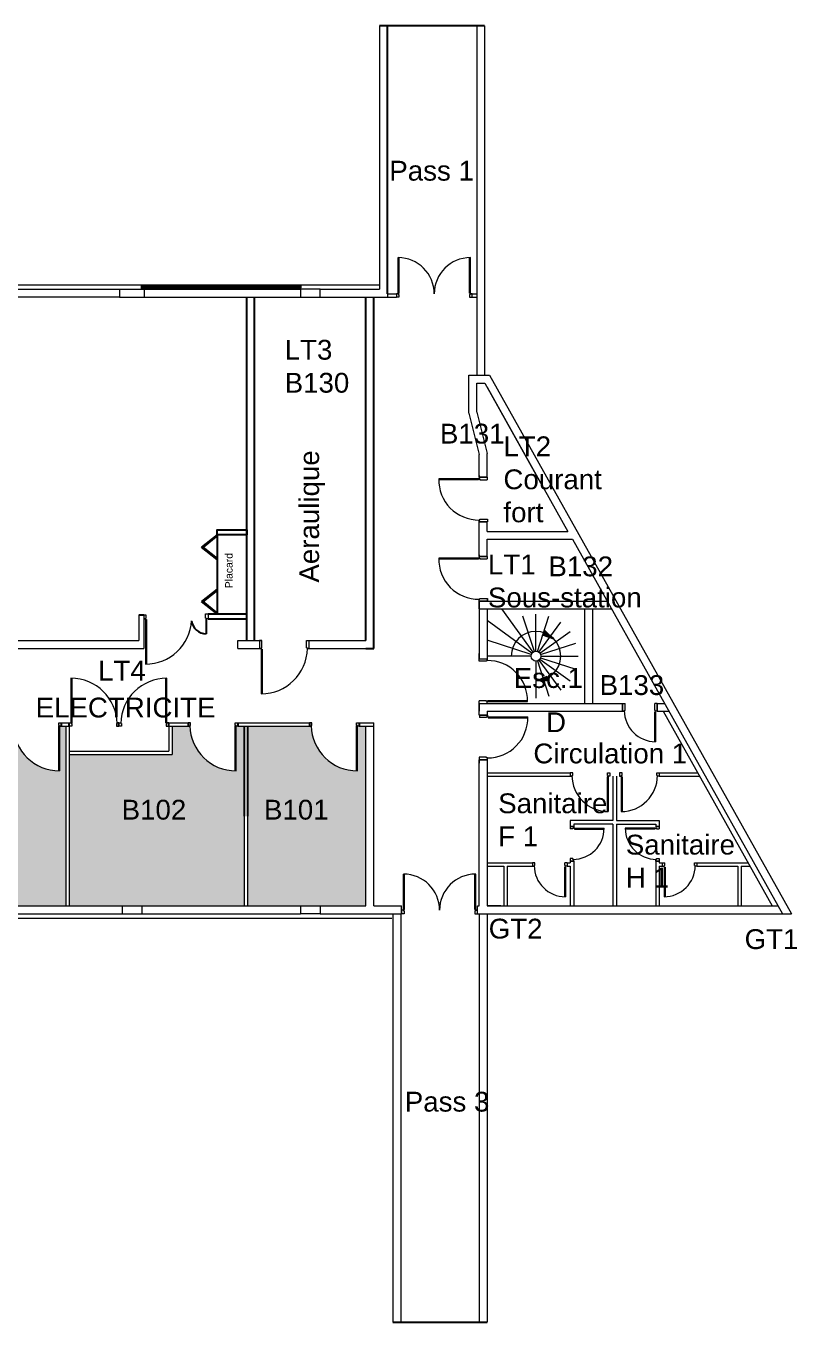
# Model space of a CAD drawing. Header units: millimetres. Extents: x 2006 to 2122, y 764 to 933.
# Drawn here: x 2077.24 to 2092.82, y 805.71 to 831.89 of the extents above; entities that cross this region are included whole.
import ezdxf

# ---------------------------------------------------------------- set-up
doc = ezdxf.new("R2010")
doc.units = ezdxf.units.MM
doc.linetypes.add('CACHE', pattern=[0.375, 0.25, -0.125])
for name, color, linetype in [('B14_ Cloisonnement créé', 6, 'Continuous'), ('B14_Cloisonnement existant', 4, 'Continuous'), ('B14_Maçonnerie Existante', 5, 'Continuous'), ('B14_Menuiseries intérieures', 251, 'Continuous'), ('B14_Menuiseries intérieures existantes', 251, 'Continuous'), ('Nom. Circulation', 1, 'Continuous'), ('Nom. Texte', 250, 'Continuous'), ('SUN', 2, 'Continuous')]:
    doc.layers.add(name, color=color, linetype=linetype)
doc.styles.add('ARIAL', font='arial.ttf')
doc.styles.get("Standard").update_dxf_attribs({"font": 'arial.ttf'})

msp = doc.modelspace()

# ---------------------------------------------------------------- hatches: boundary and pattern name
at = {"layer": 'B14_Maçonnerie Existante', "lineweight": 9}
for points in [[(2087.905, 819.504), (2087.672, 819.585), (2087.719, 819.675)], [(2087.543, 818.658), (2087.77, 818.754), (2087.796, 818.655)]]:
    msp.add_hatch(color=256, dxfattribs=at).paths.add_polyline_path(points)
at = {"layer": 'SUN'}
h = msp.add_hatch(color=256, dxfattribs=at)
h.dxf.hatch_style = 1
h.paths.add_polyline_path([(2048.227, 815.922), (2048.297, 815.922), (2048.297, 815.907, 0.396437), (2049.196, 816.818), (2048.297, 816.818), (2048.227, 816.826), (2048.227, 816.876), (2048.227, 817.741), (2048.091, 817.741), (2048.091, 816.841, -0.403422), (2047.158, 817.741), (2047.123, 817.741), (2045.862, 817.741), (2045.862, 814.117), (2046.787, 814.117), (2047.187, 814.117), (2048.227, 814.117)])
h.paths.add_polyline_path([(2051.827, 817.741), (2051.691, 817.741), (2051.691, 816.841, -0.403422), (2050.758, 817.741), (2050.723, 817.741), (2048.297, 817.741), (2048.297, 816.841), (2049.197, 816.841, -0.403422), (2048.297, 815.907), (2048.297, 815.872), (2048.297, 814.117), (2050.387, 814.117), (2050.787, 814.117), (2051.827, 814.117)])
h.paths.add_polyline_path([(2055.352, 817.741), (2055.216, 817.741), (2055.216, 816.841, -0.403422), (2054.283, 817.741), (2054.248, 817.741), (2051.897, 817.741), (2051.897, 814.117), (2053.987, 814.117), (2054.387, 814.117), (2055.352, 814.117)])
h.paths.add_polyline_path([(2058.952, 817.741), (2058.816, 817.741), (2058.816, 816.841, -0.403422), (2057.883, 817.741), (2057.848, 817.741), (2055.422, 817.741), (2055.422, 814.117), (2057.562, 814.117), (2058.012, 814.117), (2058.952, 814.117)])
h.paths.add_polyline_path([(2063.752, 817.741), (2063.616, 817.741), (2063.616, 816.841, -0.403422), (2062.683, 817.741), (2062.648, 817.741), (2059.022, 817.741), (2059.022, 814.117), (2061.187, 814.117), (2061.587, 814.117), (2063.752, 814.117)])
h.paths.add_polyline_path([(2066.152, 817.741), (2066.016, 817.741), (2066.016, 816.841, -0.403422), (2065.083, 817.741), (2065.048, 817.741), (2063.822, 817.741), (2063.822, 814.117), (2064.787, 814.117), (2065.187, 814.117), (2066.023, 814.117), (2066.152, 814.117)])
h.paths.add_polyline_path([(2069.827, 817.741), (2069.691, 817.741), (2069.691, 816.841, -0.403422), (2068.758, 817.741), (2068.723, 817.741), (2066.222, 817.741), (2066.222, 814.117), (2068.387, 814.117), (2068.787, 814.117), (2069.827, 814.117)])
h.paths.add_polyline_path([(2074.457, 816.741), (2073.057, 816.741), (2073.057, 817.741), (2072.956, 817.741), (2072.956, 816.841, -0.403422), (2072.023, 817.741), (2071.988, 817.741), (2069.897, 817.741), (2069.897, 814.117), (2071.987, 814.117), (2072.387, 814.117), (2074.457, 814.117)])
h.paths.add_polyline_path([(2078.057, 817.741), (2077.921, 817.741), (2077.921, 816.841, -0.403422), (2076.988, 817.741), (2076.953, 817.741), (2074.527, 817.741), (2074.527, 814.117), (2075.587, 814.117), (2075.987, 814.117), (2078.057, 814.117)])
h.paths.add_polyline_path([(2081.657, 815.925), (2081.657, 817.741), (2081.522, 817.741), (2081.486, 817.741), (2081.486, 816.841, -0.403422), (2080.553, 817.741), (2080.518, 817.741), (2080.197, 817.741), (2080.197, 817.171), (2078.127, 817.171), (2078.127, 814.117), (2079.187, 814.117), (2079.587, 814.117), (2081.657, 814.117)])
h.paths.add_polyline_path([(2084.107, 817.741), (2083.972, 817.741), (2083.936, 817.741), (2083.936, 816.841, -0.403422), (2083.003, 817.741), (2082.968, 817.741), (2081.727, 817.741), (2081.727, 815.925), (2081.727, 814.117), (2082.787, 814.117), (2083.187, 814.117), (2084.107, 814.117)])
h.paths.add_polyline_path([(2046.106, 815.637), (2047.611, 815.637), (2047.611, 816.461), (2046.106, 816.461)], flags=24)
h.paths.add_polyline_path([(2049.564, 815.637), (2051.069, 815.637), (2051.069, 816.461), (2049.564, 816.461)], flags=24)
h.paths.add_polyline_path([(2052.393, 815.637), (2053.898, 815.637), (2053.898, 816.461), (2052.393, 816.461)], flags=24)
h.paths.add_polyline_path([(2055.972, 815.637), (2057.477, 815.637), (2057.477, 816.461), (2055.972, 816.461)], flags=24)
h.paths.add_polyline_path([(2060.34, 815.637), (2061.845, 815.637), (2061.845, 816.461), (2060.34, 816.461)], flags=24)
h.paths.add_polyline_path([(2064.186, 815.637), (2065.691, 815.637), (2065.691, 816.461), (2064.186, 816.461)], flags=24)
h.paths.add_polyline_path([(2067.192, 815.637), (2068.697, 815.637), (2068.697, 816.461), (2067.192, 816.461)], flags=24)
h.paths.add_polyline_path([(2071.639, 815.637), (2073.144, 815.637), (2073.144, 816.461), (2071.639, 816.461)], flags=24)
h.paths.add_polyline_path([(2074.832, 815.637), (2076.337, 815.637), (2076.337, 816.461), (2074.832, 816.461)], flags=24)
h.paths.add_polyline_path([(2079.036, 815.637), (2080.541, 815.637), (2080.541, 816.461), (2079.036, 816.461)], flags=24)
h.paths.add_polyline_path([(2081.91, 815.637), (2083.415, 815.637), (2083.415, 816.461), (2081.91, 816.461)], flags=24)

# ---------------------------------------------------------------- linework, layer by layer
at = {"layer": 'B14_ Cloisonnement créé', "lineweight": 9}
for p, q in [((2088.305, 815.719), (2088.235, 815.719)), ((2088.235, 815.719), (2088.305, 815.719)), ((2088.305, 815.719), (2088.235, 815.719)), ((2088.305, 815.719), (2088.235, 815.719))]:
    msp.add_line(p, q, dxfattribs=at)
at = {"layer": 'B14_Cloisonnement existant', "lineweight": 9}
for p, q in [((2084.547, 826.477), (2084.724, 826.477)), ((2086.254, 826.477), (2086.347, 826.477)), ((2084.547, 826.407), (2084.724, 826.407)), ((2086.254, 826.407), (2086.347, 826.407)), ((2090.112, 818.045), (2092.315, 814.117)), ((2077.907, 817.811), (2078.12, 817.811)), ((2080.127, 817.811), (2080.518, 817.811)), ((2081.507, 817.811), (2082.968, 817.811)), ((2083.957, 817.811), (2084.267, 817.811)), ((2077.922, 817.741), (2078.12, 817.741)), ((2078.057, 814.117), (2078.057, 817.741)), ((2078.127, 814.117), (2078.127, 817.741)), ((2080.127, 817.741), (2080.127, 817.241)), ((2080.127, 817.741), (2080.536, 817.741)), ((2080.197, 817.741), (2080.197, 817.171)), ((2081.522, 817.741), (2082.968, 817.741)), ((2083.972, 817.741), (2084.267, 817.741)), ((2078.127, 817.241), (2080.127, 817.241)), ((2078.127, 817.171), (2080.197, 817.171)), ((2086.556, 816.804), (2088.235, 816.804)), ((2086.556, 816.734), (2088.235, 816.734)), ((2089.098, 816.734), (2089.098, 815.837)), ((2089.168, 816.734), (2089.168, 815.837)), ((2090.031, 816.804), (2090.807, 816.804)), ((2090.031, 816.734), (2090.847, 816.734)), ((2081.657, 814.117), (2081.657, 815.925)), ((2081.727, 814.117), (2081.727, 815.925)), ((2089.098, 815.837), (2088.235, 815.837)), ((2088.235, 815.837), (2088.235, 815.767)), ((2088.235, 815.767), (2088.235, 815.719)), ((2089.098, 815.767), (2088.305, 815.767)), ((2088.305, 815.767), (2088.305, 815.719)), ((2089.098, 815.767), (2089.098, 814.117)), ((2089.168, 815.837), (2090.031, 815.837)), ((2089.168, 815.767), (2089.168, 814.117)), ((2089.168, 815.767), (2089.961, 815.767)), ((2089.961, 815.767), (2089.961, 815.719)), ((2090.031, 815.837), (2090.031, 815.767)), ((2090.031, 815.767), (2090.031, 815.719)), ((2086.556, 814.984), (2087.473, 814.984)), ((2086.556, 814.914), (2086.892, 814.914)), ((2086.892, 814.914), (2086.892, 814.117)), ((2086.962, 814.914), (2087.473, 814.914)), ((2086.962, 814.914), (2086.962, 814.117)), ((2088.173, 814.984), (2088.235, 814.984)), ((2088.173, 814.914), (2088.235, 814.914)), ((2088.235, 815.019), (2088.235, 814.984)), ((2088.235, 814.914), (2088.235, 814.117)), ((2088.305, 815.019), (2088.305, 814.117)), ((2089.961, 815.019), (2089.961, 814.117)), ((2090.031, 815.019), (2090.031, 814.984)), ((2090.031, 814.984), (2090.094, 814.984)), ((2090.031, 814.914), (2090.031, 814.117)), ((2090.031, 814.914), (2090.094, 814.914)), ((2090.794, 814.984), (2091.828, 814.984)), ((2090.794, 814.914), (2091.617, 814.914)), ((2091.617, 814.914), (2091.617, 814.117)), ((2091.687, 814.914), (2091.868, 814.914)), ((2091.687, 814.914), (2091.687, 814.117))]:
    msp.add_line(p, q, dxfattribs=at)
at = {"layer": 'B14_Cloisonnement existant'}
for p, q in [((2081.703, 819.471), (2081.703, 826.407)), ((2081.863, 819.471), (2081.863, 826.407)), ((2084.107, 819.471), (2084.107, 826.407)), ((2084.267, 819.311), (2084.267, 826.407)), ((2079.622, 819.986), (2079.522, 819.986)), ((2080.921, 820.011), (2081.703, 820.011)), ((2080.921, 819.911), (2081.703, 819.911)), ((2084.107, 819.311), (2084.267, 819.311))]:
    msp.add_line(p, q, dxfattribs=at)
at = {"layer": 'B14_Cloisonnement existant', "lineweight": 9, "ltscale": 7}
for p, q in [((2079.522, 819.986), (2079.522, 819.471)), ((2079.622, 819.986), (2079.622, 819.311))]:
    msp.add_line(p, q, dxfattribs=at)
at = {"layer": 'B14_Cloisonnement existant', "ltscale": 0.1}
for p, q in [((2081.657, 815.925), (2081.657, 817.741)), ((2081.727, 815.925), (2081.727, 817.741))]:
    msp.add_line(p, q, dxfattribs=at)
msp.add_lwpolyline([(2081.703, 821.611), (2081.103, 821.611), (2081.103, 821.711), (2081.703, 821.711)], close=True, dxfattribs=at)
at = {"layer": 'B14_Maçonnerie Existante', "lineweight": 9}
for p, q in [((2084.387, 831.886), (2084.387, 826.567)), ((2084.547, 831.886), (2084.547, 826.407)), ((2086.347, 831.886), (2086.347, 824.833)), ((2086.507, 831.886), (2086.507, 824.833)), ((2079.137, 826.567), (2079.637, 826.567)), ((2083.187, 826.567), (2084.387, 826.567)), ((2079.137, 826.407), (2079.637, 826.407)), ((2083.187, 826.407), (2084.547, 826.407)), ((2084.107, 821.271), (2084.107, 826.407)), ((2084.107, 826.407), (2084.267, 826.407)), ((2084.267, 821.271), (2084.267, 826.407)), ((2086.189, 824.833), (2086.603, 824.833)), ((2086.189, 824.065), (2086.189, 824.833)), ((2086.349, 824.085), (2086.349, 824.673)), ((2086.349, 824.673), (2086.509, 824.673)), ((2086.189, 824.065), (2086.396, 823.229)), ((2086.349, 824.085), (2086.556, 823.248)), ((2086.396, 822.772), (2086.396, 823.229)), ((2086.556, 822.772), (2086.556, 823.248)), ((2086.396, 822.772), (2086.396, 822.808)), ((2086.396, 822.808), (2086.396, 822.772)), ((2086.396, 822.772), (2086.556, 822.772)), ((2086.396, 821.171), (2086.396, 821.872)), ((2086.396, 821.171), (2086.396, 821.872)), ((2086.396, 821.872), (2086.556, 821.872)), ((2086.556, 821.678), (2086.556, 821.872)), ((2086.556, 821.678), (2088.189, 821.678)), ((2086.556, 821.171), (2086.556, 821.518)), ((2086.556, 821.518), (2088.279, 821.518)), ((2086.396, 821.171), (2086.396, 821.207)), ((2086.396, 821.207), (2086.396, 821.171)), ((2086.396, 821.171), (2086.556, 821.171)), ((2086.396, 820.271), (2088.978, 820.271)), ((2086.396, 820.271), (2086.396, 820.111)), ((2086.396, 820.271), (2086.556, 820.271)), ((2086.396, 820.111), (2086.396, 820.271)), ((2086.396, 820.111), (2089.068, 820.111)), ((2086.396, 820.111), (2086.396, 819.105)), ((2086.556, 820.111), (2086.556, 819.105)), ((2086.556, 820.111), (2086.556, 819.105)), ((2087.462, 819.217), (2086.556, 819.875)), ((2087.484, 819.239), (2086.851, 820.111)), ((2088.53, 818.205), (2088.53, 820.111)), ((2088.69, 818.205), (2088.69, 820.111)), ((2087.672, 819.585), (2087.719, 819.675)), ((2087.719, 819.675), (2087.905, 819.504)), ((2070.772, 819.471), (2079.522, 819.471)), ((2081.522, 819.311), (2081.522, 819.471)), ((2081.522, 819.471), (2082.01, 819.471)), ((2082.91, 819.471), (2084.107, 819.471)), ((2087.448, 819.189), (2086.556, 819.479)), ((2087.905, 819.504), (2087.672, 819.585)), ((2070.772, 819.311), (2079.622, 819.311)), ((2081.522, 819.311), (2081.995, 819.311)), ((2082.925, 819.311), (2084.107, 819.311)), ((2086.396, 819.105), (2086.396, 819.211)), ((2086.396, 819.105), (2086.556, 819.105)), ((2087.443, 819.158), (2086.556, 819.158)), ((2087.543, 818.658), (2087.77, 818.754)), ((2087.796, 818.655), (2087.543, 818.658)), ((2087.77, 818.754), (2087.796, 818.655)), ((2086.396, 818.205), (2089.292, 818.205)), ((2086.396, 817.967), (2086.396, 818.205)), ((2086.396, 818.205), (2086.396, 818.045)), ((2086.556, 818.205), (2088.117, 818.205)), ((2086.556, 818.045), (2089.292, 818.045)), ((2086.556, 818.045), (2086.556, 817.967)), ((2089.089, 818.045), (2089.292, 818.045)), ((2089.279, 818.205), (2089.292, 818.205)), ((2089.292, 818.205), (2089.292, 818.045)), ((2089.992, 818.045), (2089.992, 818.205)), ((2089.992, 818.205), (2089.992, 818.045)), ((2089.992, 818.205), (2090.136, 818.205)), ((2089.992, 818.045), (2089.992, 818.115)), ((2089.992, 818.045), (2090.226, 818.045)), ((2084.267, 814.117), (2084.267, 817.811)), ((2086.556, 817.967), (2086.396, 817.967)), ((2084.107, 814.117), (2084.107, 817.741)), ((2086.396, 814.117), (2086.396, 817.067)), ((2086.556, 817.067), (2086.396, 817.067)), ((2086.396, 817.067), (2086.556, 817.067)), ((2086.556, 817.067), (2086.556, 814.117)), ((2088.235, 816.804), (2088.235, 816.734)), ((2089.035, 816.804), (2089.035, 816.734)), ((2089.231, 816.804), (2089.231, 816.734)), ((2090.031, 816.804), (2090.031, 816.734)), ((2089.961, 815.719), (2090.031, 815.719)), ((2087.473, 814.984), (2087.473, 814.914)), ((2088.173, 814.984), (2088.173, 814.914)), ((2088.235, 815.019), (2088.305, 815.019)), ((2089.961, 815.019), (2090.031, 815.019)), ((2090.094, 814.984), (2090.094, 814.914)), ((2090.794, 814.984), (2090.794, 814.914)), ((2079.187, 814.117), (2079.187, 813.957)), ((2079.187, 814.117), (2079.587, 814.117)), ((2079.587, 814.117), (2079.587, 813.957)), ((2082.787, 814.117), (2082.787, 813.957)), ((2082.787, 814.117), (2083.187, 814.117)), ((2083.187, 814.117), (2083.187, 813.957)), ((2084.267, 814.117), (2084.796, 814.117)), ((2084.796, 814.117), (2084.831, 814.117)), ((2084.831, 813.957), (2084.831, 814.117)), ((2086.361, 813.957), (2086.361, 814.117)), ((2086.361, 814.117), (2086.396, 814.117)), ((2086.556, 814.117), (2092.429, 814.117)), ((2086.587, 814.117), (2086.556, 814.117)), ((2086.837, 814.117), (2086.587, 814.117)), ((2089.098, 814.117), (2089.168, 814.117)), ((2079.187, 813.957), (2079.587, 813.957)), ((2083.187, 813.957), (2082.787, 813.957)), ((2084.107, 813.957), (2084.796, 813.957)), ((2084.654, 813.947), (2084.654, 805.709)), ((2084.796, 813.957), (2084.831, 813.957)), ((2084.814, 813.957), (2084.814, 805.709)), ((2086.361, 813.957), (2086.396, 813.957)), ((2086.396, 813.957), (2086.837, 813.957)), ((2086.396, 813.947), (2086.396, 805.709)), ((2086.556, 813.957), (2092.703, 813.957)), ((2086.556, 813.957), (2086.556, 805.709))]:
    msp.add_line(p, q, dxfattribs=at)
at = {"layer": 'B14_Maçonnerie Existante'}
for p, q in [((2086.507, 831.886), (2084.387, 831.886)), ((2084.547, 826.477), (2084.547, 831.886)), ((2079.587, 826.567), (2079.587, 826.657)), ((2080.647, 826.647), (2079.637, 826.647)), ((2080.647, 826.622), (2079.637, 826.622)), ((2080.647, 826.597), (2079.637, 826.597)), ((2080.697, 826.647), (2081.677, 826.647)), ((2080.697, 826.622), (2081.677, 826.622)), ((2080.697, 826.597), (2081.677, 826.597)), ((2082.737, 826.647), (2081.727, 826.647)), ((2082.737, 826.622), (2081.727, 826.622)), ((2082.737, 826.597), (2081.727, 826.597)), ((2082.787, 826.567), (2082.787, 826.657)), ((2084.654, 805.709), (2086.556, 805.709))]:
    msp.add_line(p, q, dxfattribs=at)
at = {"layer": 'B14_Maçonnerie Existante', "lineweight": 9, "ltscale": 10}
for p, q in [((2072.107, 826.657), (2084.387, 826.657)), ((2076.037, 826.567), (2079.137, 826.567)), ((2079.637, 826.567), (2082.787, 826.567)), ((2079.137, 826.407), (2076.037, 826.407)), ((2079.637, 826.407), (2082.787, 826.407)), ((2086.509, 824.673), (2087.671, 822.601)), ((2086.556, 824.589), (2088.189, 821.678)), ((2086.603, 824.833), (2092.703, 813.957)), ((2088.279, 821.518), (2092.519, 813.957))]:
    msp.add_line(p, q, dxfattribs=at)
at = {"layer": 'B14_Maçonnerie Existante', "linetype": 'CACHE', "lineweight": 9, "ltscale": 3}
for p, q in [((2087.512, 819.253), (2087.233, 820.111)), ((2087.543, 819.258), (2087.543, 820.111)), ((2087.574, 819.253), (2087.853, 820.111)), ((2087.602, 819.239), (2088.235, 820.111)), ((2087.624, 819.217), (2088.53, 819.875)), ((2087.638, 819.189), (2088.53, 819.479)), ((2087.624, 819.099), (2088.53, 818.441)), ((2087.638, 819.127), (2088.53, 818.838)), ((2087.643, 819.158), (2088.53, 819.158)), ((2087.643, 819.158), (2088.53, 819.158)), ((2087.543, 819.058), (2087.543, 818.205)), ((2087.574, 819.063), (2087.853, 818.205)), ((2087.602, 819.077), (2088.235, 818.205))]:
    msp.add_line(p, q, dxfattribs=at)
at = {"layer": 'B14_Maçonnerie Existante', "lineweight": 9, "ltscale": 7}
for p, q in [((2075.987, 814.117), (2079.187, 814.117)), ((2079.587, 814.117), (2082.787, 814.117)), ((2083.187, 814.117), (2084.107, 814.117)), ((2013.732, 813.867), (2084.636, 813.867)), ((2075.987, 813.957), (2079.187, 813.957)), ((2079.587, 813.957), (2082.787, 813.957)), ((2083.187, 813.957), (2084.107, 813.957))]:
    msp.add_line(p, q, dxfattribs=at)
at = {"layer": 'B14_Maçonnerie Existante', "lineweight": 9}
for points in [[(2079.137, 826.567), (2079.137, 826.407)], [(2079.637, 826.407), (2079.637, 826.567)]]:
    msp.add_lwpolyline(points, dxfattribs=at)
at = {"layer": 'B14_Maçonnerie Existante'}
for points in [[(2079.587, 826.647), (2079.637, 826.647), (2079.637, 826.597), (2079.587, 826.597)], [(2080.647, 826.647), (2080.697, 826.647), (2080.697, 826.597), (2080.647, 826.597)], [(2081.677, 826.647), (2081.727, 826.647), (2081.727, 826.597), (2081.677, 826.597)], [(2082.737, 826.647), (2082.787, 826.647), (2082.787, 826.597), (2082.737, 826.597)]]:
    msp.add_lwpolyline(points, close=True, dxfattribs=at)
at = {"layer": 'B14_Maçonnerie Existante', "lineweight": 9}
msp.add_lwpolyline([(2082.787, 826.407), (2083.187, 826.407), (2083.187, 826.567), (2082.787, 826.567)], close=True, dxfattribs=at)
msp.add_circle((2087.543, 819.158), 0.1, dxfattribs=at)
msp.add_arc((2087.543, 819.158), 0.5, 270, 180, dxfattribs=at)
for p in [(2087.78, 819.598), (2087.699, 818.671)]:
    msp.add_point(p, dxfattribs=at)
at = {"layer": 'B14_Menuiseries intérieures', "ltscale": 0.1}
for p, q in [((2081.103, 821.611), (2080.79, 821.362)), ((2081.116, 821.595), (2080.822, 821.362)), ((2081.103, 821.611), (2081.103, 820.011)), ((2081.103, 821.112), (2080.79, 821.362)), ((2081.116, 821.128), (2080.822, 821.362)), ((2081.103, 820.509), (2080.79, 820.26)), ((2081.116, 820.494), (2080.822, 820.26)), ((2081.103, 820.011), (2080.79, 820.26)), ((2081.116, 820.026), (2080.822, 820.26))]:
    msp.add_line(p, q, dxfattribs=at)
at = {"layer": 'B14_Menuiseries intérieures', "color": 8, "lineweight": 9}
for p, q in [((2086.381, 821.116), (2085.58, 821.116)), ((2086.381, 821.136), (2085.581, 821.136)), ((2086.381, 821.136), (2086.381, 821.116)), ((2086.396, 821.171), (2086.396, 821.136)), ((2086.556, 821.171), (2086.396, 821.171)), ((2086.396, 821.136), (2086.411, 821.136)), ((2086.411, 821.136), (2086.411, 821.121)), ((2086.411, 821.121), (2086.556, 821.121)), ((2086.556, 821.171), (2086.556, 821.121)), ((2086.396, 820.306), (2086.411, 820.306)), ((2086.396, 820.271), (2086.396, 820.306)), ((2086.562, 820.271), (2086.396, 820.271)), ((2086.411, 820.306), (2086.411, 820.321)), ((2086.411, 820.321), (2086.562, 820.321)), ((2086.562, 820.321), (2086.562, 820.271)), ((2089.292, 818.205), (2089.342, 818.205)), ((2089.292, 818.205), (2089.292, 818.045)), ((2089.292, 818.045), (2089.292, 818.205)), ((2089.292, 818.045), (2089.327, 818.045)), ((2089.327, 818.06), (2089.342, 818.06)), ((2089.327, 818.045), (2089.327, 818.06)), ((2089.342, 818.06), (2089.342, 818.205)), ((2089.942, 818.06), (2089.942, 818.205)), ((2089.992, 818.205), (2089.942, 818.205)), ((2089.957, 818.06), (2089.942, 818.06)), ((2089.957, 818.045), (2089.957, 818.06)), ((2089.992, 818.045), (2089.957, 818.045)), ((2089.992, 818.205), (2089.992, 818.045)), ((2089.992, 818.045), (2089.992, 818.205)), ((2086.402, 817.967), (2086.562, 817.967)), ((2086.402, 817.967), (2086.402, 817.917)), ((2086.547, 817.917), (2086.402, 817.917)), ((2086.547, 817.932), (2086.547, 817.917)), ((2086.562, 817.932), (2086.547, 817.932)), ((2086.562, 817.967), (2086.562, 817.932)), ((2086.577, 817.931), (2087.378, 817.931)), ((2086.577, 817.931), (2086.577, 817.911)), ((2086.577, 817.911), (2087.378, 817.911)), ((2089.937, 818.03), (2089.937, 817.431)), ((2089.957, 818.03), (2089.937, 818.03)), ((2089.957, 818.03), (2089.957, 817.43)), ((2086.396, 817.117), (2086.396, 817.067)), ((2086.547, 817.117), (2086.396, 817.117)), ((2086.396, 817.067), (2086.562, 817.067)), ((2086.547, 817.102), (2086.547, 817.117)), ((2086.562, 817.102), (2086.547, 817.102)), ((2086.562, 817.067), (2086.562, 817.102)), ((2088.235, 815.719), (2088.235, 815.669)), ((2088.305, 815.684), (2088.29, 815.684)), ((2088.29, 815.684), (2088.29, 815.669)), ((2088.305, 815.719), (2088.305, 815.684)), ((2088.32, 815.684), (2088.92, 815.684)), ((2088.32, 815.684), (2088.32, 815.664)), ((2089.946, 815.684), (2089.346, 815.684)), ((2089.946, 815.684), (2089.946, 815.664)), ((2089.961, 815.719), (2090.031, 815.719)), ((2089.961, 815.719), (2090.031, 815.719)), ((2089.961, 815.719), (2089.961, 815.684)), ((2089.961, 815.684), (2089.976, 815.684)), ((2089.976, 815.684), (2089.976, 815.669)), ((2090.031, 815.719), (2090.031, 815.669)), ((2088.29, 815.669), (2088.235, 815.669)), ((2088.32, 815.664), (2088.92, 815.664)), ((2089.946, 815.664), (2089.346, 815.664)), ((2089.976, 815.669), (2090.031, 815.669)), ((2087.523, 814.984), (2087.473, 814.984)), ((2087.473, 814.984), (2087.473, 814.914)), ((2087.473, 814.914), (2087.508, 814.914)), ((2087.508, 814.914), (2087.508, 814.929)), ((2087.508, 814.929), (2087.523, 814.929)), ((2087.523, 814.929), (2087.523, 814.984)), ((2088.117, 814.899), (2088.117, 814.299)), ((2088.137, 814.899), (2088.117, 814.899)), ((2088.173, 814.984), (2088.123, 814.984)), ((2088.123, 814.929), (2088.123, 814.984)), ((2088.138, 814.929), (2088.123, 814.929)), ((2088.137, 814.899), (2088.137, 814.299)), ((2088.138, 814.914), (2088.138, 814.929)), ((2088.173, 814.914), (2088.138, 814.914)), ((2088.173, 814.984), (2088.173, 814.914)), ((2088.235, 815.069), (2088.235, 815.019)), ((2088.29, 815.069), (2088.235, 815.069)), ((2088.305, 815.019), (2088.235, 815.019)), ((2088.235, 815.019), (2088.305, 815.019)), ((2088.29, 815.054), (2088.29, 815.069)), ((2088.305, 815.054), (2088.29, 815.054)), ((2088.305, 815.019), (2088.305, 815.054)), ((2089.961, 815.054), (2089.976, 815.054)), ((2089.961, 815.019), (2089.961, 815.054)), ((2089.961, 815.019), (2090.031, 815.019)), ((2090.031, 815.019), (2089.961, 815.019)), ((2089.976, 815.054), (2089.976, 815.069)), ((2089.976, 815.069), (2090.031, 815.069)), ((2090.031, 815.069), (2090.031, 815.019)), ((2090.094, 814.984), (2090.144, 814.984)), ((2090.094, 814.984), (2090.094, 814.914)), ((2090.094, 814.914), (2090.129, 814.914)), ((2090.129, 814.929), (2090.144, 814.929)), ((2090.129, 814.914), (2090.129, 814.929)), ((2090.129, 814.899), (2090.149, 814.899)), ((2090.129, 814.899), (2090.129, 814.299)), ((2090.144, 814.929), (2090.144, 814.984)), ((2090.149, 814.899), (2090.149, 814.299)), ((2090.744, 814.929), (2090.744, 814.984)), ((2090.744, 814.984), (2090.794, 814.984)), ((2090.759, 814.929), (2090.744, 814.929)), ((2090.759, 814.914), (2090.759, 814.929)), ((2090.794, 814.914), (2090.759, 814.914)), ((2090.794, 814.984), (2090.794, 814.914))]:
    msp.add_line(p, q, dxfattribs=at)
at = {"layer": 'B14_Menuiseries intérieures', "lineweight": 9}
for p, q in [((2079.622, 819.986), (2079.622, 819.851)), ((2080.921, 820.011), (2080.921, 819.911)), ((2081.96, 819.471), (2081.96, 819.311)), ((2082.96, 819.471), (2082.96, 819.311)), ((2082.96, 819.471), (2082.96, 819.311)), ((2086.396, 817.067), (2086.396, 816.997)), ((2086.396, 816.997), (2086.396, 817.067))]:
    msp.add_line(p, q, dxfattribs=at)
at = {"layer": 'B14_Menuiseries intérieures', "lineweight": 9, "ltscale": 7}
for p, q in [((2079.672, 819.986), (2079.622, 819.986)), ((2079.622, 819.911), (2079.657, 819.911)), ((2079.657, 819.926), (2079.672, 819.926)), ((2079.657, 819.911), (2079.657, 819.926)), ((2079.657, 819.896), (2079.657, 818.996)), ((2079.657, 819.896), (2079.679, 819.896)), ((2079.672, 819.926), (2079.672, 819.986)), ((2079.679, 819.896), (2079.679, 818.996)), ((2080.871, 820.011), (2080.921, 820.011)), ((2080.871, 819.926), (2080.871, 820.011)), ((2080.886, 819.926), (2080.871, 819.926)), ((2080.886, 819.911), (2080.886, 819.926)), ((2080.921, 819.911), (2080.886, 819.911)), ((2082.01, 819.471), (2081.96, 819.471)), ((2081.96, 819.471), (2081.96, 819.311)), ((2082.01, 819.326), (2082.01, 819.471)), ((2082.91, 819.471), (2082.96, 819.471)), ((2082.91, 819.326), (2082.91, 819.471)), ((2081.96, 819.311), (2081.995, 819.311)), ((2081.995, 819.326), (2082.01, 819.326)), ((2081.995, 819.311), (2081.995, 819.326)), ((2081.995, 819.296), (2081.995, 818.396)), ((2081.995, 819.296), (2082.017, 819.296)), ((2082.017, 819.296), (2082.017, 818.396)), ((2082.925, 819.326), (2082.91, 819.326)), ((2082.925, 819.311), (2082.925, 819.326)), ((2082.96, 819.311), (2082.925, 819.311)), ((2078.155, 817.811), (2078.155, 818.711)), ((2078.177, 817.811), (2078.177, 818.711)), ((2080.069, 817.811), (2080.069, 818.711)), ((2080.091, 817.811), (2080.091, 818.711)), ((2077.907, 817.811), (2077.957, 817.811)), ((2077.907, 817.756), (2077.907, 817.811)), ((2078.12, 817.811), (2078.155, 817.811)), ((2078.155, 817.811), (2078.177, 817.811)), ((2078.155, 817.811), (2078.155, 817.796)), ((2078.155, 817.796), (2078.17, 817.796)), ((2078.17, 817.796), (2078.17, 817.741)), ((2079.073, 817.796), (2079.073, 817.741)), ((2079.088, 817.796), (2079.073, 817.796)), ((2079.123, 817.811), (2079.088, 817.811)), ((2079.088, 817.811), (2079.088, 817.796)), ((2079.123, 817.811), (2079.158, 817.811)), ((2079.158, 817.811), (2079.158, 817.796)), ((2079.158, 817.796), (2079.173, 817.796)), ((2079.173, 817.796), (2079.173, 817.741)), ((2080.091, 817.811), (2080.069, 817.811)), ((2080.077, 817.796), (2080.077, 817.741)), ((2080.092, 817.796), (2080.077, 817.796)), ((2080.127, 817.811), (2080.092, 817.811)), ((2080.092, 817.811), (2080.092, 817.796)), ((2080.568, 817.811), (2080.518, 817.811)), ((2080.568, 817.756), (2080.568, 817.811)), ((2081.472, 817.811), (2081.522, 817.811)), ((2081.472, 817.756), (2081.472, 817.811)), ((2083.018, 817.811), (2082.968, 817.811)), ((2083.018, 817.756), (2083.018, 817.811)), ((2083.922, 817.811), (2083.972, 817.811)), ((2083.922, 817.756), (2083.922, 817.811)), ((2077.899, 817.741), (2077.899, 816.841)), ((2077.921, 817.741), (2077.899, 817.741)), ((2077.922, 817.756), (2077.907, 817.756)), ((2077.921, 817.741), (2077.921, 816.841)), ((2077.922, 817.741), (2077.922, 817.756)), ((2077.957, 817.741), (2077.922, 817.741)), ((2078.17, 817.741), (2078.12, 817.741)), ((2079.073, 817.741), (2079.123, 817.741)), ((2079.173, 817.741), (2079.123, 817.741)), ((2080.077, 817.741), (2080.127, 817.741)), ((2080.518, 817.741), (2080.553, 817.741)), ((2080.553, 817.741), (2080.553, 817.756)), ((2080.553, 817.756), (2080.568, 817.756)), ((2081.464, 817.741), (2081.464, 816.841)), ((2081.486, 817.741), (2081.464, 817.741)), ((2081.487, 817.756), (2081.472, 817.756)), ((2081.486, 817.741), (2081.486, 816.841)), ((2081.487, 817.741), (2081.487, 817.756)), ((2081.522, 817.741), (2081.487, 817.741)), ((2082.968, 817.741), (2083.003, 817.741)), ((2083.003, 817.741), (2083.003, 817.756)), ((2083.003, 817.756), (2083.018, 817.756)), ((2083.914, 817.741), (2083.914, 816.841)), ((2083.936, 817.741), (2083.914, 817.741)), ((2083.937, 817.756), (2083.922, 817.756)), ((2083.936, 817.741), (2083.936, 816.841)), ((2083.937, 817.741), (2083.937, 817.756)), ((2083.972, 817.741), (2083.937, 817.741))]:
    msp.add_line(p, q, dxfattribs=at)
at = {"layer": 'B14_Menuiseries intérieures'}
for p, q in [((2080.886, 819.911), (2080.886, 819.611)), ((2077.957, 817.811), (2077.957, 817.741)), ((2078.12, 817.741), (2078.12, 817.811)), ((2079.123, 817.741), (2079.123, 817.811)), ((2079.123, 817.741), (2079.123, 817.811)), ((2080.127, 817.741), (2080.127, 817.811)), ((2080.518, 817.811), (2080.518, 817.741)), ((2081.522, 817.811), (2081.522, 817.741)), ((2082.968, 817.811), (2082.968, 817.741)), ((2083.972, 817.811), (2083.972, 817.741))]:
    msp.add_line(p, q, dxfattribs=at)
at = {"layer": 'B14_Menuiseries intérieures', "color": 8, "lineweight": 9, "ltscale": 7}
for p, q in [((2088.235, 816.804), (2088.235, 816.734)), ((2088.285, 816.804), (2088.235, 816.804)), ((2088.235, 816.734), (2088.27, 816.734)), ((2088.27, 816.749), (2088.285, 816.749)), ((2088.27, 816.734), (2088.27, 816.749)), ((2088.285, 816.749), (2088.285, 816.804)), ((2088.985, 816.804), (2089.035, 816.804)), ((2088.985, 816.749), (2088.985, 816.804)), ((2089, 816.749), (2088.985, 816.749)), ((2089, 816.734), (2089, 816.749)), ((2089.035, 816.734), (2089, 816.734)), ((2089.035, 816.804), (2089.035, 816.734)), ((2089.231, 816.804), (2089.231, 816.734)), ((2089.281, 816.804), (2089.231, 816.804)), ((2089.231, 816.734), (2089.266, 816.734)), ((2089.266, 816.734), (2089.266, 816.749)), ((2089.266, 816.749), (2089.281, 816.749)), ((2089.281, 816.749), (2089.281, 816.804)), ((2089.981, 816.804), (2090.031, 816.804)), ((2089.981, 816.749), (2089.981, 816.804)), ((2089.996, 816.749), (2089.981, 816.749)), ((2089.996, 816.734), (2089.996, 816.749)), ((2090.031, 816.734), (2089.996, 816.734)), ((2090.031, 816.804), (2090.031, 816.734)), ((2088.98, 816.719), (2088.98, 816.02)), ((2089, 816.719), (2088.98, 816.719)), ((2089, 816.719), (2089, 816.019)), ((2089.266, 816.719), (2089.286, 816.719)), ((2089.266, 816.719), (2089.266, 816.019)), ((2089.286, 816.719), (2089.286, 816.02))]:
    msp.add_line(p, q, dxfattribs=at)
at = {"layer": 'B14_Menuiseries intérieures', "color": 8, "lineweight": 9}
for centre, radius, start, end in [((2086.389, 821.115), 0.809, 178.5337, 270.4961), ((2086.381, 821.116), 0, 270, 0), ((2086.411, 821.121), 0, 270, 0), ((2089.957, 818.06), 0.63, 180, 269.9842), ((2089.942, 818.06), 0, 90, 180), ((2086.547, 817.917), 0, 180, 270), ((2086.569, 817.911), 0.809, 269.5039, 1.4663), ((2086.577, 817.911), 0, 180, 270), ((2089.937, 818.03), 0, 90, 180), ((2088.29, 815.684), 0.63, 270, 359.9842), ((2089.976, 815.684), 0.63, 180.0158, 270), ((2088.29, 815.669), 0, 180, 270), ((2088.32, 815.664), 0, 180, 270), ((2089.946, 815.664), 0, 270, 0), ((2089.976, 815.669), 0, 270, 0), ((2088.138, 814.929), 0.63, 180, 269.9842), ((2088.117, 814.899), 0, 90, 180), ((2088.123, 814.929), 0, 90, 180), ((2090.129, 814.929), 0.63, 270.0158, 0), ((2090.144, 814.929), 0, 0, 90), ((2090.149, 814.899), 0, 0, 90)]:
    msp.add_arc(centre, radius, start, end, dxfattribs=at)
at = {"layer": 'B14_Menuiseries intérieures', "lineweight": 9}
for centre, start, end in [((2079.657, 819.93), 270.012, 356.5018), ((2081.994, 819.33), 270.0204, 358.8294), ((2078.154, 817.777), 1.3194, 89.9773), ((2080.092, 817.777), 90.0227, 178.6806), ((2077.922, 817.775), 181.3194, 269.9773), ((2081.487, 817.775), 181.3194, 269.9773), ((2083.937, 817.775), 181.3194, 269.9773)]:
    msp.add_arc(centre, 0.934, start, end, dxfattribs=at)
at = {"layer": 'B14_Menuiseries intérieures', "lineweight": 9, "ltscale": 7}
for centre, start, end in [((2079.672, 819.926), 0, 90), ((2079.679, 819.896), 0, 90), ((2082.01, 819.326), 0, 90), ((2082.017, 819.296), 0, 90), ((2078.17, 817.796), 270, 360), ((2078.177, 817.811), 270, 360), ((2080.069, 817.811), 180, 270), ((2080.077, 817.796), 180, 270), ((2077.899, 817.741), 90, 180), ((2077.907, 817.756), 90, 180), ((2081.464, 817.741), 90, 180), ((2081.472, 817.756), 90, 180), ((2083.914, 817.741), 90, 180), ((2083.922, 817.756), 90, 180)]:
    msp.add_arc(centre, 0, start, end, dxfattribs=at)
at = {"layer": 'B14_Menuiseries intérieures'}
msp.add_arc((2080.886, 819.911), 0.3, 187.3202, 270.0259, dxfattribs=at)
at = {"layer": 'B14_Menuiseries intérieures', "color": 8, "lineweight": 9, "ltscale": 7}
for centre, radius, start, end in [((2089, 816.749), 0.73, 180, 269.9864), ((2088.985, 816.749), 0, 90, 180), ((2089.266, 816.749), 0.73, 270.0136, 0), ((2089.281, 816.749), 0, 0, 90), ((2088.98, 816.719), 0, 90, 180), ((2089.286, 816.719), 0, 0, 90)]:
    msp.add_arc(centre, radius, start, end, dxfattribs=at)
at = {"layer": 'B14_Menuiseries intérieures existantes', "lineweight": 9}
for p, q in [((2084.76, 826.492), (2084.76, 827.207)), ((2084.78, 826.492), (2084.78, 827.206)), ((2086.199, 826.492), (2086.199, 827.206)), ((2086.219, 826.492), (2086.219, 827.207)), ((2084.724, 826.477), (2084.724, 826.407)), ((2084.759, 826.477), (2084.724, 826.477)), ((2084.759, 826.477), (2084.759, 826.462)), ((2084.759, 826.462), (2084.774, 826.462)), ((2084.76, 826.492), (2084.78, 826.492)), ((2084.774, 826.462), (2084.774, 826.407)), ((2086.219, 826.492), (2086.199, 826.492)), ((2086.219, 826.462), (2086.204, 826.462)), ((2086.204, 826.462), (2086.204, 826.407)), ((2086.254, 826.477), (2086.219, 826.477)), ((2086.219, 826.477), (2086.219, 826.462)), ((2086.254, 826.407), (2086.254, 826.477)), ((2084.774, 826.407), (2084.724, 826.407)), ((2086.204, 826.407), (2086.254, 826.407)), ((2086.396, 822.772), (2086.396, 822.737)), ((2086.556, 822.772), (2086.396, 822.772)), ((2086.556, 822.772), (2086.556, 822.722)), ((2086.381, 822.717), (2085.58, 822.717)), ((2086.381, 822.737), (2085.581, 822.737)), ((2086.381, 822.737), (2086.381, 822.717)), ((2086.396, 822.737), (2086.411, 822.737)), ((2086.411, 822.737), (2086.411, 822.722)), ((2086.411, 822.722), (2086.556, 822.722)), ((2086.396, 821.907), (2086.411, 821.907)), ((2086.396, 821.872), (2086.396, 821.907)), ((2086.562, 821.872), (2086.396, 821.872)), ((2086.411, 821.907), (2086.411, 821.922)), ((2086.411, 821.922), (2086.562, 821.922)), ((2086.562, 821.922), (2086.562, 821.872)), ((2086.381, 821.116), (2085.58, 821.116)), ((2086.381, 821.136), (2085.581, 821.136)), ((2086.381, 821.136), (2086.381, 821.116)), ((2086.396, 821.171), (2086.396, 821.136)), ((2086.556, 821.171), (2086.396, 821.171)), ((2086.396, 821.136), (2086.411, 821.136)), ((2086.411, 821.136), (2086.411, 821.121)), ((2086.411, 821.121), (2086.556, 821.121)), ((2086.556, 821.171), (2086.556, 821.121)), ((2086.396, 820.306), (2086.411, 820.306)), ((2086.396, 820.271), (2086.396, 820.306)), ((2086.556, 820.271), (2086.396, 820.271)), ((2086.411, 820.306), (2086.411, 820.321)), ((2086.411, 820.321), (2086.556, 820.321)), ((2086.556, 820.321), (2086.556, 820.271)), ((2086.396, 819.055), (2086.396, 819.105)), ((2086.396, 819.105), (2086.556, 819.105)), ((2086.556, 819.105), (2086.556, 819.07)), ((2086.541, 819.055), (2086.396, 819.055)), ((2086.541, 819.07), (2086.541, 819.055)), ((2086.556, 819.07), (2086.541, 819.07)), ((2086.541, 818.255), (2086.396, 818.255)), ((2086.396, 818.205), (2086.396, 818.255)), ((2086.396, 818.205), (2086.556, 818.205)), ((2086.541, 818.24), (2086.541, 818.255)), ((2086.556, 818.24), (2086.541, 818.24)), ((2086.556, 818.205), (2086.556, 818.24)), ((2086.571, 818.26), (2087.373, 818.26)), ((2086.571, 818.24), (2086.571, 818.26)), ((2086.571, 818.24), (2087.372, 818.24)), ((2089.292, 818.205), (2089.342, 818.205)), ((2089.292, 818.205), (2089.292, 818.045)), ((2089.292, 818.045), (2089.292, 818.205)), ((2089.292, 818.045), (2089.327, 818.045)), ((2089.327, 818.06), (2089.342, 818.06)), ((2089.327, 818.045), (2089.327, 818.06)), ((2089.342, 818.06), (2089.342, 818.205)), ((2089.942, 818.06), (2089.942, 818.205)), ((2089.992, 818.205), (2089.942, 818.205)), ((2089.957, 818.06), (2089.942, 818.06)), ((2089.957, 818.045), (2089.957, 818.06)), ((2089.992, 818.045), (2089.957, 818.045)), ((2089.992, 818.205), (2089.992, 818.045)), ((2089.992, 818.045), (2089.992, 818.205)), ((2086.402, 817.967), (2086.562, 817.967)), ((2086.402, 817.967), (2086.402, 817.917)), ((2086.547, 817.917), (2086.402, 817.917)), ((2086.547, 817.932), (2086.547, 817.917)), ((2086.562, 817.932), (2086.547, 817.932)), ((2086.562, 817.967), (2086.562, 817.932)), ((2086.577, 817.931), (2087.378, 817.931)), ((2086.577, 817.931), (2086.577, 817.911)), ((2086.577, 817.911), (2087.378, 817.911)), ((2089.937, 818.03), (2089.937, 817.431)), ((2089.957, 818.03), (2089.937, 818.03)), ((2089.957, 818.03), (2089.957, 817.43)), ((2086.396, 817.117), (2086.396, 817.067)), ((2086.547, 817.117), (2086.396, 817.117)), ((2086.396, 817.067), (2086.562, 817.067)), ((2086.547, 817.102), (2086.547, 817.117)), ((2086.562, 817.102), (2086.547, 817.102)), ((2086.562, 817.067), (2086.562, 817.102)), ((2088.235, 815.719), (2088.235, 815.669)), ((2088.305, 815.684), (2088.29, 815.684)), ((2088.29, 815.684), (2088.29, 815.669)), ((2088.305, 815.719), (2088.305, 815.684)), ((2088.32, 815.684), (2088.92, 815.684)), ((2088.32, 815.684), (2088.32, 815.664)), ((2089.946, 815.684), (2089.346, 815.684)), ((2089.946, 815.684), (2089.946, 815.664)), ((2089.961, 815.719), (2090.031, 815.719)), ((2089.961, 815.719), (2090.031, 815.719)), ((2089.961, 815.719), (2089.961, 815.684)), ((2090.031, 815.719), (2089.961, 815.719)), ((2089.961, 815.684), (2089.976, 815.684)), ((2089.976, 815.684), (2089.976, 815.669)), ((2090.031, 815.719), (2090.031, 815.669)), ((2088.29, 815.669), (2088.235, 815.669)), ((2088.32, 815.664), (2088.92, 815.664)), ((2089.946, 815.664), (2089.346, 815.664)), ((2089.976, 815.669), (2090.031, 815.669)), ((2087.523, 814.984), (2087.473, 814.984)), ((2087.473, 814.984), (2087.473, 814.914)), ((2087.473, 814.914), (2087.508, 814.914)), ((2087.508, 814.914), (2087.508, 814.929)), ((2087.508, 814.929), (2087.523, 814.929)), ((2087.523, 814.929), (2087.523, 814.984)), ((2088.117, 814.899), (2088.117, 814.299)), ((2088.137, 814.899), (2088.117, 814.899)), ((2088.173, 814.984), (2088.123, 814.984)), ((2088.123, 814.929), (2088.123, 814.984)), ((2088.138, 814.929), (2088.123, 814.929)), ((2088.137, 814.899), (2088.137, 814.299)), ((2088.138, 814.914), (2088.138, 814.929)), ((2088.173, 814.914), (2088.138, 814.914)), ((2088.173, 814.984), (2088.173, 814.914)), ((2088.235, 815.069), (2088.235, 815.019)), ((2088.29, 815.069), (2088.235, 815.069)), ((2088.305, 815.019), (2088.235, 815.019)), ((2088.235, 815.019), (2088.305, 815.019)), ((2088.29, 815.054), (2088.29, 815.069)), ((2088.305, 815.054), (2088.29, 815.054)), ((2088.305, 815.019), (2088.305, 815.054)), ((2089.961, 815.054), (2089.976, 815.054)), ((2089.961, 815.019), (2089.961, 815.054)), ((2089.961, 815.019), (2090.031, 815.019)), ((2090.031, 815.019), (2089.961, 815.019)), ((2089.976, 815.054), (2089.976, 815.069)), ((2089.976, 815.069), (2090.031, 815.069)), ((2090.031, 815.069), (2090.031, 815.019)), ((2090.094, 814.984), (2090.144, 814.984)), ((2090.094, 814.984), (2090.094, 814.914)), ((2090.094, 814.914), (2090.129, 814.914)), ((2090.129, 814.929), (2090.144, 814.929)), ((2090.129, 814.914), (2090.129, 814.929)), ((2090.129, 814.899), (2090.149, 814.899)), ((2090.129, 814.899), (2090.129, 814.299)), ((2090.144, 814.929), (2090.144, 814.984)), ((2090.149, 814.899), (2090.149, 814.299)), ((2090.744, 814.929), (2090.744, 814.984)), ((2090.744, 814.984), (2090.794, 814.984)), ((2090.759, 814.929), (2090.744, 814.929)), ((2090.759, 814.914), (2090.759, 814.929)), ((2090.794, 814.914), (2090.759, 814.914)), ((2090.794, 814.984), (2090.794, 814.914)), ((2084.867, 814.042), (2084.867, 814.757)), ((2084.887, 814.042), (2084.887, 814.756)), ((2086.306, 814.042), (2086.306, 814.756)), ((2086.326, 814.042), (2086.326, 814.757)), ((2084.831, 814.027), (2084.831, 813.957)), ((2084.866, 814.027), (2084.831, 814.027)), ((2084.881, 813.957), (2084.831, 813.957)), ((2084.866, 814.027), (2084.866, 814.012)), ((2084.866, 814.012), (2084.881, 814.012)), ((2084.867, 814.042), (2084.887, 814.042)), ((2084.881, 814.012), (2084.881, 813.957)), ((2086.326, 814.042), (2086.306, 814.042)), ((2086.326, 814.012), (2086.311, 814.012)), ((2086.311, 814.012), (2086.311, 813.957)), ((2086.311, 813.957), (2086.361, 813.957)), ((2086.361, 814.027), (2086.326, 814.027)), ((2086.326, 814.027), (2086.326, 814.012)), ((2086.361, 813.957), (2086.361, 814.027))]:
    msp.add_line(p, q, dxfattribs=at)
at = {"layer": 'B14_Menuiseries intérieures existantes', "lineweight": 9, "ltscale": 7}
for p, q in [((2088.235, 816.804), (2088.235, 816.734)), ((2088.285, 816.804), (2088.235, 816.804)), ((2088.235, 816.734), (2088.27, 816.734)), ((2088.27, 816.749), (2088.285, 816.749)), ((2088.27, 816.734), (2088.27, 816.749)), ((2088.285, 816.749), (2088.285, 816.804)), ((2088.985, 816.804), (2089.035, 816.804)), ((2088.985, 816.749), (2088.985, 816.804)), ((2089, 816.749), (2088.985, 816.749)), ((2089, 816.734), (2089, 816.749)), ((2089.035, 816.734), (2089, 816.734)), ((2089.035, 816.804), (2089.035, 816.734)), ((2089.231, 816.804), (2089.231, 816.734)), ((2089.281, 816.804), (2089.231, 816.804)), ((2089.231, 816.734), (2089.266, 816.734)), ((2089.266, 816.734), (2089.266, 816.749)), ((2089.266, 816.749), (2089.281, 816.749)), ((2089.281, 816.749), (2089.281, 816.804)), ((2089.981, 816.804), (2090.031, 816.804)), ((2089.981, 816.749), (2089.981, 816.804)), ((2089.996, 816.749), (2089.981, 816.749)), ((2089.996, 816.734), (2089.996, 816.749)), ((2090.031, 816.734), (2089.996, 816.734)), ((2090.031, 816.804), (2090.031, 816.734)), ((2088.98, 816.719), (2088.98, 816.02)), ((2089, 816.719), (2088.98, 816.719)), ((2089, 816.719), (2089, 816.019)), ((2089.266, 816.719), (2089.286, 816.719)), ((2089.266, 816.719), (2089.266, 816.019)), ((2089.286, 816.719), (2089.286, 816.02))]:
    msp.add_line(p, q, dxfattribs=at)
at = {"layer": 'B14_Menuiseries intérieures existantes', "lineweight": 9}
for centre, radius, start, end in [((2084.759, 826.477), 0.73, 0, 89.9864), ((2086.219, 826.477), 0.73, 90.0136, 180), ((2084.774, 826.462), 0, 270, 0), ((2084.78, 826.492), 0, 270, 0), ((2086.199, 826.492), 0, 180, 270), ((2086.204, 826.462), 0, 180, 270), ((2086.389, 822.716), 0.809, 178.5337, 270.4961), ((2086.381, 822.717), 0, 270, 0), ((2086.411, 822.722), 0, 270, 0), ((2086.389, 821.115), 0.809, 178.5337, 270.4961), ((2086.381, 821.116), 0, 270, 0), ((2086.411, 821.121), 0, 270, 0), ((2086.563, 818.261), 0.809, 358.5337, 90.4961), ((2086.541, 818.255), 0, 90, 180), ((2086.571, 818.26), 0, 90, 180), ((2089.957, 818.06), 0.63, 180, 269.9842), ((2089.942, 818.06), 0, 90, 180), ((2086.547, 817.917), 0, 180, 270), ((2086.569, 817.911), 0.809, 269.5039, 1.4663), ((2086.577, 817.911), 0, 180, 270), ((2089.937, 818.03), 0, 90, 180), ((2088.29, 815.684), 0.63, 270, 359.9842), ((2089.976, 815.684), 0.63, 180.0158, 270), ((2088.29, 815.669), 0, 180, 270), ((2088.32, 815.664), 0, 180, 270), ((2089.946, 815.664), 0, 270, 0), ((2089.976, 815.669), 0, 270, 0), ((2088.138, 814.929), 0.63, 180, 269.9842), ((2088.117, 814.899), 0, 90, 180), ((2088.123, 814.929), 0, 90, 180), ((2090.129, 814.929), 0.63, 270.0158, 0), ((2090.144, 814.929), 0, 0, 90), ((2090.149, 814.899), 0, 0, 90), ((2084.866, 814.027), 0.73, 0, 89.9864), ((2086.326, 814.027), 0.73, 90.0136, 180), ((2084.881, 814.012), 0, 270, 0), ((2084.887, 814.042), 0, 270, 0), ((2086.306, 814.042), 0, 180, 270), ((2086.311, 814.012), 0, 180, 270)]:
    msp.add_arc(centre, radius, start, end, dxfattribs=at)
at = {"layer": 'B14_Menuiseries intérieures existantes', "lineweight": 9, "ltscale": 7}
for centre, radius, start, end in [((2089, 816.749), 0.73, 180, 269.9864), ((2088.985, 816.749), 0, 90, 180), ((2089.266, 816.749), 0.73, 270.0136, 0), ((2089.281, 816.749), 0, 0, 90), ((2088.98, 816.719), 0, 90, 180), ((2089.286, 816.719), 0, 0, 90)]:
    msp.add_arc(centre, radius, start, end, dxfattribs=at)

# ---------------------------------------------------------------- texts
at = {"layer": 'Nom. Circulation', "insert": (2087.746, 818.023), "char_height": 0.4, "attachment_point": 1, "style": 'ARIAL'}
msp.add_mtext_dynamic_manual_height_columns('D', width=2.78692, gutter_width=12.5, heights=[0], dxfattribs=at)
at = {"layer": 'Nom. Texte', "char_height": 0.4, "attachment_point": 1, "style": 'ARIAL'}
for s, width, insert in [('Pass 1', 1.8, (2084.582, 829.162)), ('LT4', 1.78509, (2078.701, 819.066)), ('GT2', 1.78509, (2086.589, 813.855)), ('GT1', 1.78509, (2091.756, 813.643)), ('Pass 3', 2.05053, (2084.895, 810.36))]:
    msp.add_mtext_dynamic_manual_height_columns(s, width=width, gutter_width=12.5, heights=[0], dxfattribs=dict(at, insert=insert))
at = {"layer": 'Nom. Texte', "char_height": 0.4, "attachment_point": 1}
for s, insert, width in [('LT3\\PB130', (2082.469, 825.546), 2.1893), ('B131', (2085.604, 823.852), 2.1893), ('LT2\\PCourant fort', (2086.886, 823.596), 2.1893), ('LT1 Sous-station', (2086.573, 821.209), 2.1893), ('B132', (2087.794, 821.171), 2.1893), ('Esc.1', (2087.094, 818.916), 2.1893), ('B133', (2088.828, 818.774), 2.1893), ('ELECTRICITE', (2077.44, 818.32), 2.9031), ('Circulation 1', (2087.491, 817.393), 3.66174), ('B102', (2079.177, 816.257), 2.1893), ('B101', (2082.051, 816.257), 2.1893), ('Sanitaire F 1', (2086.78, 816.386), 2.1893), ('Sanitaire H 1', (2089.357, 815.551), 2.1893)]:
    msp.add_mtext(s, dxfattribs=dict(at, insert=insert, width=width))
at = {"layer": 'Nom. Texte', "width": 2.1893, "attachment_point": 1, "rotation": 90}
for s, insert, char_height in [('Aeraulique', (2082.763, 820.644), 0.4), ('{\\fArial|b0|i0|c0|p34;Placard}', (2081.267, 820.531), 0.15)]:
    msp.add_mtext(s, dxfattribs=dict(at, insert=insert, char_height=char_height))

doc.saveas('drawing.dxf')
